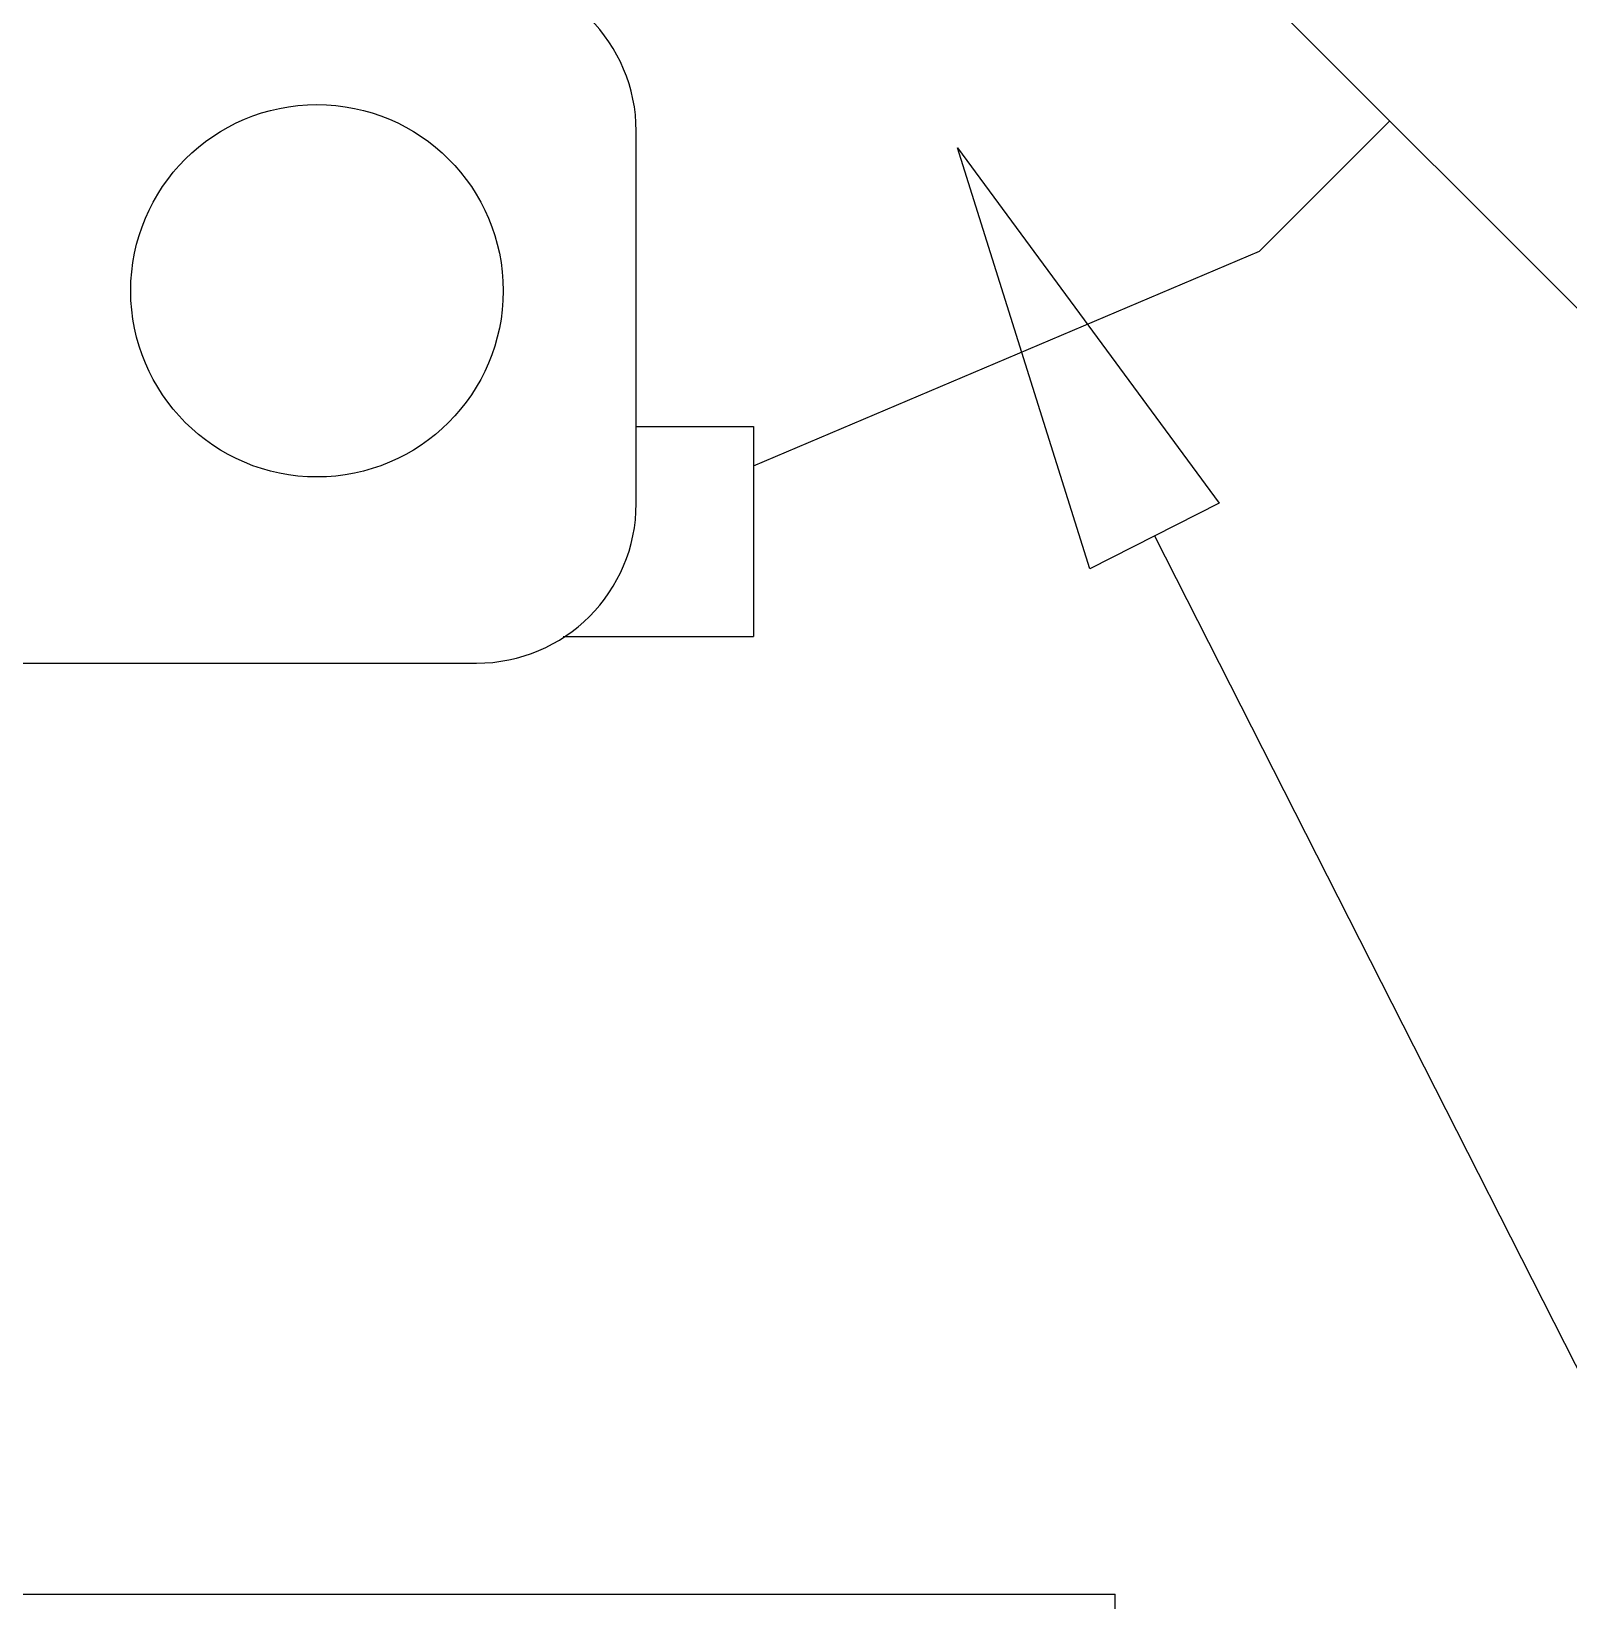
# Model space of a CAD drawing. Extents: x 69728788 to 150676229, y 20327566 to 43663798.
# Drawn here: x 75458380.8 to 75458643.9, y 20754219.4 to 20754488 of the extents above; entities that cross this region are included whole.
import ezdxf

# ---------------------------------------------------------------- set-up
doc = ezdxf.new("R2010")
doc.units = 0
doc.header["$LTSCALE"] = 1000
doc.header["$MEASUREMENT"] = 0
doc.layers.get('0').update_dxf_attribs({"linetype": 'CONTINUOUS'})
doc.layers.add('02___PRT_ALL_AXES', color=7, linetype='CONTINUOUS')

msp = doc.modelspace()

# ---------------------------------------------------------------- linework, layer by layer
at = {"color": 7, "linetype": 'Continuous'}
for p, q in [((75458519.56105259, 20754566.34740235), (75458664.44652487, 20754421.46193003)), ((75458590.99309969, 20754450.3942386), (75458613.25365801, 20754472.65479689)), ((75458484.28442717, 20754407.16384767), (75458484.28442717, 20754470.91020319)), ((75458504.38397747, 20754413.63084732), (75458590.99309969, 20754450.3942386)), ((75458484.28442717, 20754420.36226376), (75458504.38397747, 20754420.36226376)), ((75458504.38397747, 20754420.36226376), (75458504.38397747, 20754384.39110601)), ((75458471.78039858, 20754384.39110601), (75458504.38397747, 20754384.39110601)), ((75458370.45164943, 20754379.84398101), (75458456.96456048, 20754379.84398101)), ((75455834.25736158, 20754220.47809221), (75458566.24402715, 20754220.47809221)), ((75458566.24402715, 20754015.57909226), (75458566.24402715, 20754220.47809221))]:
    msp.add_line(p, q, dxfattribs=at)
at = {"color": 4}
msp.add_lwpolyline([(75458561.936544, 20754396.01571338), (75458539.28971536, 20754468.03269077), (75458584.06924863, 20754407.25344037)], close=True, dxfattribs=at)
at = {"color": 4, "extrusion": (0.8916485052280055, 0.4527283325844137, 0), "elevation": 76678629.47048008}
msp.add_lwpolyline([(-15656602.74042837, 0), (-15656998.40783697, 0)], dxfattribs=at)
at = {"color": 7, "linetype": 'Continuous'}
for centre, start, end in [((75458456.96456048, 20754470.91020319), 0, 90), ((75458456.96456048, 20754407.16384767), 270, 0)]:
    msp.add_arc(centre, 27.31986665728565, start, end, dxfattribs=at)
at = {"layer": '02___PRT_ALL_AXES', "color": 7, "linetype": 'Continuous'}
msp.add_circle((75458429.64469384, 20754443.59033654), 31.87317775680343, dxfattribs=at)

doc.saveas('drawing.dxf')
